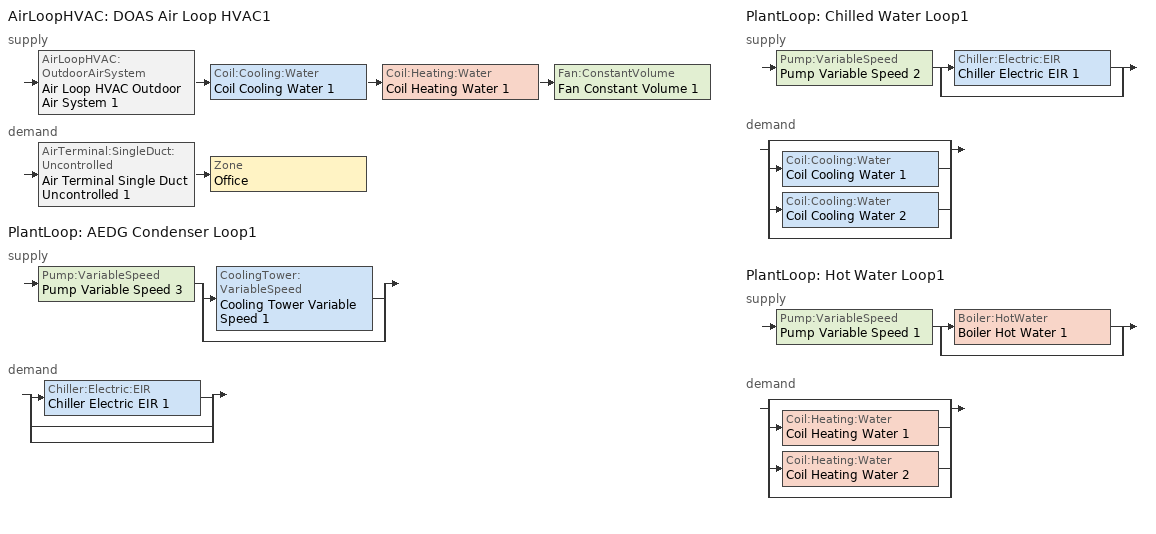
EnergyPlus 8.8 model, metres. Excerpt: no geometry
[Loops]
AirLoopHVAC 'DOAS Air Loop HVAC1'
 supply: AirLoopHVAC:OutdoorAirSystem 'Air Loop HVAC Outdoor Air System 1' > Coil:Cooling:Water 'Coil Cooling Water 1' > Coil:Heating:Water 'Coil Heating Water 1' > Fan:ConstantVolume 'Fan Constant Volume 1'
 demand: AirTerminal:SingleDuct:Uncontrolled 'Air Terminal Single Duct Uncontrolled 1' > Zone 'Office'
PlantLoop 'AEDG Condenser Loop1'
 supply: Pump:VariableSpeed 'Pump Variable Speed 3' > split
  | CoolingTower:VariableSpeed 'Cooling Tower Variable Speed 1'
  | bypass
 demand: split
  | Chiller:Electric:EIR 'Chiller Electric EIR 1'
  | bypass
  | bypass
PlantLoop 'Chilled Water Loop1'
 supply: Pump:VariableSpeed 'Pump Variable Speed 2' > split
  | Chiller:Electric:EIR 'Chiller Electric EIR 1'
  | bypass
 demand: split
  | bypass
  | Coil:Cooling:Water 'Coil Cooling Water 1'
  | Coil:Cooling:Water 'Coil Cooling Water 2'
  | bypass
PlantLoop 'Hot Water Loop1'
 supply: Pump:VariableSpeed 'Pump Variable Speed 1' > split
  | Boiler:HotWater 'Boiler Hot Water 1'
  | bypass
 demand: split
  | bypass
  | Coil:Heating:Water 'Coil Heating Water 1'
  | Coil:Heating:Water 'Coil Heating Water 2'
  | bypass
[Building]
Building 1: North Axis {deg}=0; Terrain=City; Solar Distribution=FullInteriorAndExteriorWithReflections
[Site:Location]
Boston Logan IntL Arpt	USA: Latitude {deg}=42.37; Longitude {deg}=-71.02; Time Zone {hr}=-5; Elevation {m}=6
[SizingPeriod:DesignDay] Day of Month=21; Dry-Bulb Temperature Range Modifier Type=DefaultMultipliers; Barometric Pressure {Pa}=101253; Rain Indicator=No; Snow Indicator=No; Daylight Saving Time Indicator=No
Name | Month | Day Type | Maximum Dry-Bulb Temperature {C} | Daily Dry-Bulb Temperature Range {deltaC} | Humidity Condition Type | Wetbulb or DewPoint at Maximum Dry-Bulb {C} | Wind Speed {m/s} | Wind Direction {deg} | Solar Model Indicator | ASHRAE Clear Sky Optical Depth for Beam Irradiance (taub) | ASHRAE Clear Sky Optical Depth for Diffuse Irradiance (taud) | Enthalpy at Maximum Dry-Bulb {J/kg} | Sky Clearness
Boston Logan IntL Arpt Ann Clg .4% Condns DB=>MWB | 7 | SummerDesignDay | 32.7 | 8.4 | Wetbulb | 22.9 | 6.3 | 270 | ASHRAETau | 0.488 | 1.95
Boston Logan IntL Arpt Ann Clg .4% Condns DP=>MDB | 7 | SummerDesignDay | 27.3 | 8.4 | Dewpoint | 22.8 | 6.3 | 270 | ASHRAETau | 0.488 | 1.95
Boston Logan IntL Arpt Ann Clg .4% Condns Enth=>MDB | 7 | SummerDesignDay | 30.6 | 8.4 | Enthalpy |  | 6.3 | 270 | ASHRAETau | 0.488 | 1.95 | 74100
Boston Logan IntL Arpt Ann Clg .4% Condns WB=>MDB | 7 | SummerDesignDay | 30.2 | 8.4 | Wetbulb | 24.6 | 6.3 | 270 | ASHRAETau | 0.488 | 1.95
Boston Logan IntL Arpt Ann Htg 99.6% Condns DB | 1 | WinterDesignDay | -13.6 | 0 | Wetbulb | -13.6 | 7.2 | 320 | ASHRAEClearSky |  |  |  | 0
Boston Logan IntL Arpt Ann Htg Wind 99.6% Condns WS=>MCDB | 1 | WinterDesignDay | 2.1 | 0 | Wetbulb | 2.1 | 14.1 | 320 | ASHRAEClearSky |  |  |  | 0
Boston Logan IntL Arpt Ann Hum_n 99.6% Condns DP=>MCDB | 1 | WinterDesignDay | -12 | 0 | Dewpoint | -24.4 | 7.2 | 320 | ASHRAEClearSky |  |  |  | 0
[Zone]
Office
[ZoneControl:Thermostat]
Office Thermostat: Zone or ZoneList=Office; Control Type Schedule=Office Thermostat Schedule; Control Object Type 1=ThermostatSetpoint:DualSetpoint; Control Name 1=dualSetPtThermostatOffice
[ThermostatSetpoint:DualSetpoint]
dualSetPtThermostatOffice: Heating Setpoint Temperature Schedule=MEDIUM OFFICE HTGSETP SETBK 21.0 SETPT 21.0; Cooling Setpoint Temperature Schedule=MEDIUM OFFICE CLGSETP SETBK 24.0 SETPT 24.0
[AirTerminal:SingleDuct:Uncontrolled]
Air Terminal Single Duct Uncontrolled 1: Availability Schedule=Always On Discrete; Maximum Air Flow Rate {m3/s}=AutoSize
[Fan:OnOff]
Fan On Off 1: Availability Schedule=Always On Discrete; Fan Total Efficiency=0.5; Pressure Rise {Pa}=75; Maximum Flow Rate {m3/s}=Autosize; Motor Efficiency=0.9; Motor In Airstream Fraction=1; Fan Power Ratio Function of Speed Ratio Curve=Fan On Off Power Curve; Fan Efficiency Ratio Function of Speed Ratio Curve=Fan On Off Efficiency Curve
[Coil:Cooling:Water] Availability Schedule=Always On Discrete; Design Water Flow Rate {m3/s}=Autosize; Design Air Flow Rate {m3/s}=Autosize; Design Inlet Water Temperature {C}=Autosize; Design Inlet Air Temperature {C}=Autosize; Design Outlet Air Temperature {C}=Autosize; Design Inlet Air Humidity Ratio {kgWater/kgDryAir}=Autosize; Design Outlet Air Humidity Ratio {kgWater/kgDryAir}=Autosize; Type of Analysis=SimpleAnalysis; Heat Exchanger Configuration=CrossFlow
Coil Cooling Water 2; Coil Cooling Water 1
[Coil:Heating:Water] Availability Schedule=Always On Discrete; U-Factor Times Area Value {W/K}=Autosize; Maximum Water Flow Rate {m3/s}=Autosize; Performance Input Method=UFactorTimesAreaAndDesignWaterFlowRate; Rated Capacity {W}=Autosize; Rated Inlet Water Temperature {C}=82.2; Rated Inlet Air Temperature {C}=16.6; Rated Outlet Water Temperature {C}=71.1; Rated Outlet Air Temperature {C}=32.2; Rated Ratio for Air and Water Convection=0.5
Coil Heating Water 2; Coil Heating Water 1
[ZoneHVAC:FourPipeFanCoil]
Zone HVAC Four Pipe Fan Coil 1: Availability Schedule=Always On Discrete; Capacity Control Method=CyclingFan; Maximum Supply Air Flow Rate {m3/s}=Autosize; Maximum Outdoor Air Flow Rate {m3/s}=0; Supply Air Fan=Fan On Off 1; Cooling Coil=Coil Cooling Water 2; Maximum Cold Water Flow Rate {m3/s}=Autosize; Heating Coil=Coil Heating Water 2; Maximum Hot Water Flow Rate {m3/s}=Autosize; Minimum Supply Air Temperature in Cooling Mode {C}=Autosize; Maximum Supply Air Temperature in Heating Mode {C}=Autosize
[Zone equipment]
Office: Air Terminal Single Duct Uncontrolled 1, Zone HVAC Four Pipe Fan Coil 1
[Sizing:Zone]
Office: Zone Cooling Design Supply Air Temperature Input Method=SupplyAirTemperature; Zone Cooling Design Supply Air Temperature {C}=14; Zone Cooling Design Supply Air Temperature Difference {deltaC}=11.11; Zone Heating Design Supply Air Temperature Input Method=SupplyAirTemperature; Zone Heating Design Supply Air Temperature {C}=40; Zone Heating Design Supply Air Temperature Difference {deltaC}=11.11; Zone Cooling Design Supply Air Humidity Ratio {kgWater/kgDryAir}=0.0085; Zone Heating Design Supply Air Humidity Ratio {kgWater/kgDryAir}=0.008; Design Specification Outdoor Air Object=Office_DSOA; Cooling Design Air Flow Method=DesignDay; Cooling Design Air Flow Rate {m3/s}=0; Cooling Minimum Air Flow per Zone Floor Area {m3/s-m2}=0.000762; Cooling Minimum Air Flow {m3/s}=0; Cooling Minimum Air Flow Fraction=0; Heating Design Air Flow Method=DesignDay; Heating Design Air Flow Rate {m3/s}=0; Heating Maximum Air Flow per Zone Floor Area {m3/s-m2}=0.002032; Heating Maximum Air Flow {m3/s}=0.141576; Heating Maximum Air Flow Fraction=0.3; Design Specification Zone Air Distribution Object=Office Design Spec Zone Air Dist; Account for Dedicated Outdoor Air System=No
[DesignSpecification:ZoneAirDistribution]
Office Design Spec Zone Air Dist: Zone Air Distribution Effectiveness in Cooling Mode=1; Zone Air Distribution Effectiveness in Heating Mode=1
[Controller:MechanicalVentilation]
Controller Mechanical Ventilation 1: Availability Schedule=Always On Discrete; Demand Controlled Ventilation=No; System Outdoor Air Method=ZoneSum; Zone Name 1=Office; Design Specification Outdoor Air Object Name 1=Office_DSOA; Design Specification Zone Air Distribution Object Name 1=Office Design Spec Zone Air Dist
[DesignSpecification:OutdoorAir]
Office_DSOA: Outdoor Air Method=Sum; Outdoor Air Flow per Person {m3/s-person}=0.0023595; Outdoor Air Flow per Zone Floor Area {m3/s-m2}=0.000304801; Outdoor Air Flow per Zone {m3/s}=0; Outdoor Air Flow Air Changes per Hour {1/hr}=0
[AirLoopHVAC]
DOAS Air Loop HVAC1: Design Supply Air Flow Rate {m3/s}=AutoSize
[Sizing:System]
DOAS Air Loop HVAC1: Type of Load to Size On=VentilationRequirement; Design Outdoor Air Flow Rate {m3/s}=Autosize; Central Heating Maximum System Air Flow Ratio=1; Preheat Design Temperature {C}=7; Preheat Design Humidity Ratio {kgWater/kgDryAir}=0.008; Precool Design Temperature {C}=12.8; Precool Design Humidity Ratio {kgWater/kgDryAir}=0.008; Central Cooling Design Supply Air Temperature {C}=12.8; Central Heating Design Supply Air Temperature {C}=40; Type of Zone Sum to Use=NonCoincident; 100% Outdoor Air in Cooling=Yes; 100% Outdoor Air in Heating=Yes; Central Cooling Design Supply Air Humidity Ratio {kgWater/kgDryAir}=0.0085; Central Heating Design Supply Air Humidity Ratio {kgWater/kgDryAir}=0.008; Cooling Supply Air Flow Rate Method=DesignDay; Cooling Supply Air Flow Rate {m3/s}=0; Cooling Supply Air Flow Rate Per Floor Area {m3/s-m2}=0.00996765; Cooling Fraction of Autosized Cooling Supply Air Flow Rate=1; Cooling Supply Air Flow Rate Per Unit Cooling Capacity {m3/s-W}=3.94755e-05; Heating Supply Air Flow Rate Method=DesignDay; Heating Supply Air Flow Rate {m3/s}=0; Heating Supply Air Flow Rate Per Floor Area {m3/s-m2}=0.00996765; Heating Fraction of Autosized Heating Supply Air Flow Rate=1; Heating Fraction of Autosized Cooling Supply Air Flow Rate=1; Heating Supply Air Flow Rate Per Unit Heating Capacity {m3/s-W}=3.15882e-05; System Outdoor Air Method=ZoneSum; Zone Maximum Outdoor Air Fraction=1; Cooling Design Capacity Method=CoolingDesignCapacity; Cooling Design Capacity {W}=Autosize; Cooling Design Capacity Per Floor Area {W/m2}=234.7; Fraction of Autosized Cooling Design Capacity=1; Heating Design Capacity Method=HeatingDesignCapacity; Heating Design Capacity {W}=Autosize; Heating Design Capacity Per Floor Area {W/m2}=157; Fraction of Autosized Heating Design Capacity=1; Central Cooling Capacity Control Method=OnOff
[Controller:WaterCoil] Control Variable=Temperature; Actuator Variable=Flow; Controller Convergence Tolerance {deltaC}=Autosize; Maximum Actuated Flow {m3/s}=Autosize; Minimum Actuated Flow {m3/s}=0
Name | Action
Controller Water Coil 2 | Reverse
Controller Water Coil 1 | Normal
[AvailabilityManager:Scheduled] Schedule=Always On Discrete
DOAS Air Loop HVAC1 Availability Manager; Air Loop HVAC Outdoor Air System 1 Availability Manager
[Controller:OutdoorAir]
Controller Outdoor Air 1: Minimum Outdoor Air Flow Rate {m3/s}=Autosize; Maximum Outdoor Air Flow Rate {m3/s}=Autosize; Economizer Control Type=NoEconomizer; Economizer Control Action Type=ModulateFlow; Economizer Maximum Limit Dry-Bulb Temperature {C}=28; Economizer Maximum Limit Enthalpy {J/kg}=64000; Economizer Minimum Limit Dry-Bulb Temperature {C}=-100; Lockout Type=NoLockout; Minimum Limit Type=FixedMinimum; Minimum Fraction of Outdoor Air Schedule=Always On Discrete; Maximum Fraction of Outdoor Air Schedule=Always On Discrete; Mechanical Ventilation Controller=Controller Mechanical Ventilation 1; High Humidity Control=No; Control High Indoor Humidity Based on Outdoor Humidity Ratio=Yes; Heat Recovery Bypass Control Type=BypassWhenOAFlowGreaterThanMinimum
[HeatExchanger:AirToAir:SensibleAndLatent]
Heat Exchanger Air To Air Sensible And Latent 1: Availability Schedule=Always On Discrete; Nominal Supply Air Flow Rate {m3/s}=Autosize; Sensible Effectiveness at 100% Heating Air Flow=0.76; Latent Effectiveness at 100% Heating Air Flow=0.68; Sensible Effectiveness at 75% Heating Air Flow=0.81; Latent Effectiveness at 75% Heating Air Flow=0.73; Sensible Effectiveness at 100% Cooling Air Flow=0.76; Latent Effectiveness at 100% Cooling Air Flow=0.68; Sensible Effectiveness at 75% Cooling Air Flow=0.81; Latent Effectiveness at 75% Cooling Air Flow=0.73; Nominal Electric Power {W}=0; Supply Air Outlet Temperature Control=Yes; Heat Exchanger Type=Plate; Frost Control Type=ExhaustOnly; Threshold Temperature {C}=-12.2; Initial Defrost Time Fraction=0.167; Rate of Defrost Time Fraction Increase {1/K}=0.024; Economizer Lockout=No
[SetpointManager:MixedAir] Control Variable=Temperature
Node 61 OS Default SPM; Node 59 OS Default SPM; Node 56 OS Default SPM; Node 53 OS Default SPM
[Fan:ConstantVolume]
Fan Constant Volume 1: Availability Schedule=Always On Discrete; Fan Total Efficiency=0.6; Pressure Rise {Pa}=500; Maximum Flow Rate {m3/s}=AutoSize; Motor Efficiency=0.9; Motor In Airstream Fraction=1
[SetpointManager:Scheduled] Control Variable=Temperature
Name | Schedule
Setpoint Manager Scheduled 3 | DOAS_Temperature_Setpoint1
Setpoint Manager Scheduled 2 | Chilled_Water_Temperature1
Setpoint Manager Scheduled 1 | Hot_Water_Temperature1
[PlantLoop] Fluid Type=Water; Maximum Loop Flow Rate {m3/s}=Autosize; Minimum Loop Flow Rate {m3/s}=0; Plant Loop Volume {m3}=Autocalculate; Load Distribution Scheme=Optimal; Plant Loop Demand Calculation Scheme=SingleSetpoint
Name | Plant Equipment Operation Scheme | Maximum Loop Temperature {C} | Minimum Loop Temperature {C}
AEDG Condenser Loop1 | AEDG Condenser Loop1 Operation Schemes | 80 | 5
Chilled Water Loop1 | Chilled Water Loop1 Operation Schemes | 98 | 1
Hot Water Loop1 | Hot Water Loop1 Operation Schemes | 100 | 0
[Sizing:Plant] Sizing Option=NonCoincident; Zone Timesteps in Averaging Window=1; Coincident Sizing Factor Mode=None
Name | Loop Type | Design Loop Exit Temperature {C} | Loop Design Temperature Difference {deltaC}
AEDG Condenser Loop1 | Condenser | 29.4 | 5.6
Chilled Water Loop1 | Cooling | 6.7 | 6.7
Hot Water Loop1 | Heating | 82 | 11
[Pump:VariableSpeed] Design Maximum Flow Rate {m3/s}=Autosize; Design Power Consumption {W}=Autosize; Motor Efficiency=0.9; Fraction of Motor Inefficiencies to Fluid Stream=0; Coefficient 1 of the Part Load Performance Curve=0; Coefficient 2 of the Part Load Performance Curve=0.0216; Coefficient 3 of the Part Load Performance Curve=-0.0325; Coefficient 4 of the Part Load Performance Curve=1.0095; Design Minimum Flow Rate {m3/s}=0; Pump Control Type=Intermittent; Skin Loss Radiative Fraction=0.5; Design Power Sizing Method=PowerPerFlowPerPressure; Design Electric Power per Unit Flow Rate {W/(m3/s)}=348701.1; Design Shaft Power per Unit Flow Rate per Unit Head=1.28205; Design Minimum Flow Rate Fraction=0
Name | Design Pump Head {Pa}
Pump Variable Speed 3 | 134508
Pump Variable Speed 2; Pump Variable Speed 1 | 119563
[CoolingTower:VariableSpeed]
Cooling Tower Variable Speed 1: Model Type=CoolToolsCrossFlow; Design Inlet Air Wet-Bulb Temperature {C}=25.5556; Design Approach Temperature {deltaC}=3.8889; Design Range Temperature {deltaC}=5.5556; Design Water Flow Rate {m3/s}=Autosize; Design Air Flow Rate {m3/s}=Autosize; Design Fan Power {W}=Autosize; Fan Power Ratio Function of Air Flow Rate Ratio Curve=Cooling Tower Variable Speed 1 Fan Power Ratio Curve; Minimum Air Flow Rate Ratio=0.2; Fraction of Tower Capacity in Free Convection Regime=0.125; Basin Heater Capacity {W/K}=0; Basin Heater Setpoint Temperature {C}=2; Evaporation Loss Mode=SaturatedExit; Evaporation Loss Factor {percent/K}=0.2; Drift Loss Percent {percent}=0.008; Blowdown Calculation Mode=ConcentrationRatio; Blowdown Concentration Ratio=3; Sizing Factor=1
[SetpointManager:FollowOutdoorAirTemperature]
Setpoint Manager Follow Outdoor Air Temperature 1: Control Variable=Temperature; Reference Temperature Type=OutdoorAirWetBulb; Offset Temperature Difference {deltaC}=0; Maximum Setpoint Temperature {C}=80; Minimum Setpoint Temperature {C}=5
[Chiller:Electric:EIR]
Chiller Electric EIR 1: Reference Capacity {W}=Autosize; Reference COP {W/W}=5.5; Reference Leaving Chilled Water Temperature {C}=6.67; Reference Entering Condenser Fluid Temperature {C}=29.4; Reference Chilled Water Flow Rate {m3/s}=Autosize; Reference Condenser Fluid Flow Rate {m3/s}=Autosize; Cooling Capacity Function of Temperature Curve=Curve Biquadratic 1; Electric Input to Cooling Output Ratio Function of Temperature Curve=Curve Biquadratic 2; Electric Input to Cooling Output Ratio Function of Part Load Ratio Curve=Curve Quadratic 1; Minimum Part Load Ratio=0.1; Maximum Part Load Ratio=1; Optimum Part Load Ratio=1; Minimum Unloading Ratio=0.2; Condenser Type=WaterCooled; Condenser Fan Power Ratio {W/W}=0; Fraction of Compressor Electric Consumption Rejected by Condenser=1; Leaving Chilled Water Lower Temperature Limit {C}=2; Chiller Flow Mode=ConstantFlow; Sizing Factor=1
[PlantEquipmentOperationSchemes] Control Scheme Schedule Name 1=Always On Discrete
Name | Control Scheme Object Type 1 | Control Scheme Name 1
AEDG Condenser Loop1 Operation Schemes | PlantEquipmentOperation:CoolingLoad | AEDG Condenser Loop1 Cooling Operation Scheme
Chilled Water Loop1 Operation Schemes | PlantEquipmentOperation:CoolingLoad | Chilled Water Loop1 Cooling Operation Scheme
Hot Water Loop1 Operation Schemes | PlantEquipmentOperation:HeatingLoad | Hot Water Loop1 Heating Operation Scheme
[PlantEquipmentOperation:CoolingLoad] Load Range Lower Limit 1 {W}=0; Load Range Upper Limit 1 {W}=1000000000
Name | Range Equipment List Name 1
AEDG Condenser Loop1 Cooling Operation Scheme | AEDG Condenser Loop1 Cooling Equipment List
Chilled Water Loop1 Cooling Operation Scheme | Chilled Water Loop1 Cooling Equipment List
[PlantEquipmentList]
AEDG Condenser Loop1 Cooling Equipment List: CoolingTower:VariableSpeed, Cooling Tower Variable Speed 1
Chilled Water Loop1 Cooling Equipment List: Chiller:Electric:EIR, Chiller Electric EIR 1
Hot Water Loop1 Heating Equipment List: Boiler:HotWater, Boiler Hot Water 1
[Boiler:HotWater]
Boiler Hot Water 1: Fuel Type=NaturalGas; Nominal Capacity {W}=Autosize; Nominal Thermal Efficiency=0.9; Efficiency Curve Temperature Evaluation Variable=LeavingBoiler; Normalized Boiler Efficiency Curve=Boiler Efficiency1; Design Water Outlet Temperature {C}=82; Design Water Flow Rate {m3/s}=Autosize; Minimum Part Load Ratio=0; Maximum Part Load Ratio=1; Optimum Part Load Ratio=1; Water Outlet Upper Temperature Limit {C}=99; Boiler Flow Mode=ConstantFlow; Parasitic Electric Load {W}=0; Sizing Factor=1
[PlantEquipmentOperation:HeatingLoad]
Hot Water Loop1 Heating Operation Scheme: Load Range Lower Limit 1 {W}=0; Load Range Upper Limit 1 {W}=1000000000; Range Equipment List Name 1=Hot Water Loop1 Heating Equipment List
[Schedule:Compact]
Office Thermostat Schedule: Through: 12/31, For: AllDays, Until: 24:00, 4
[Schedule:Year]
MEDIUM OFFICE HTGSETP SETBK 21.0 SETPT 21.0: SETBK 21.0 SETPT 21.0  {8D0A30B1-EB70-430A-970C-31578940E1FE}, 1, 1, 1, 3, SETBK 21.0 SETPT 21.0  {2C3DCBC0-467E-4DBB-9EE3-8C3FD5C9B392}, 1, 4, 12, 31
MEDIUM OFFICE CLGSETP SETBK 24.0 SETPT 24.0: SETBK 24.0 SETPT 24.0  {E1E66C11-DA69-44AF-88DA-C8D362DFB0F1}, 1, 1, 1, 3, SETBK 24.0 SETPT 24.0  {E0AF72EE-DC85-45E1-8656-1C98AAAE5374}, 1, 4, 12, 31
Chilled_Water_Temperature1: Schedule:Week:Daily {ae9e2f25-c18c-4467-8eb4-569b4d715fc6}, 1, 1, 12, 31
DOAS_Temperature_Setpoint1: Schedule:Week:Daily {80b61d60-d82e-4060-9c9b-6a3d7d01059b}, 1, 1, 12, 31
Hot_Water_Temperature1: Schedule:Week:Daily {48c0149f-0860-4953-aac9-c7e89cd89739}, 1, 1, 12, 31
[Schedule:Week:Daily]
SETBK 21.0 SETPT 21.0  {8D0A30B1-EB70-430A-970C-31578940E1FE}: MEDIUM OFFICE HTGSETP DEFAULT SCHEDULESETBK 21.0 SETPT 21.0, MEDIUM OFFICE HTGSETP DEFAULT SCHEDULESETBK 21.0 SETPT 21.0, MEDIUM OFFICE HTGSETP DEFAULT SCHEDULESETBK 21.0 SETPT 21.0, MEDIUM OFFICE HTGSETP DEFAULT SCHEDULESETBK 21.0 SETPT 21.0, MEDIUM OFFICE HTGSETP DEFAULT SCHEDULESETBK 21.0 SETPT 21.0, MEDIUM OFFICE HTGSETP DEFAULT SCHEDULESETBK 21.0 SETPT 21.0, MEDIUM OFFICE HTGSETP RULE 2 DAY SCHEDULESETBK 21.0 SETPT 21.0, MEDIUM OFFICE HTGSETP DEFAULT SCHEDULESETBK 21.0 SETPT 21.0, MEDIUM OFFICE HTGSETP SUMMER DESIGN DAYSETPT 21.0, MEDIUM OFFICE HTGSETP WINTER DESIGN DAYSETPT 21.0, MEDIUM OFFICE HTGSETP DEFAULT SCHEDULESETBK 21.0 SETPT 21.0, MEDIUM OFFICE HTGSETP DEFAULT SCHEDULESETBK 21.0 SETPT 21.0
SETBK 21.0 SETPT 21.0  {2C3DCBC0-467E-4DBB-9EE3-8C3FD5C9B392}: MEDIUM OFFICE HTGSETP RULE 1 DAY SCHEDULESETPT 21.0, MEDIUM OFFICE HTGSETP DEFAULT SCHEDULESETBK 21.0 SETPT 21.0, MEDIUM OFFICE HTGSETP DEFAULT SCHEDULESETBK 21.0 SETPT 21.0, MEDIUM OFFICE HTGSETP DEFAULT SCHEDULESETBK 21.0 SETPT 21.0, MEDIUM OFFICE HTGSETP DEFAULT SCHEDULESETBK 21.0 SETPT 21.0, MEDIUM OFFICE HTGSETP DEFAULT SCHEDULESETBK 21.0 SETPT 21.0, MEDIUM OFFICE HTGSETP RULE 2 DAY SCHEDULESETBK 21.0 SETPT 21.0, MEDIUM OFFICE HTGSETP DEFAULT SCHEDULESETBK 21.0 SETPT 21.0, MEDIUM OFFICE HTGSETP SUMMER DESIGN DAYSETPT 21.0, MEDIUM OFFICE HTGSETP WINTER DESIGN DAYSETPT 21.0, MEDIUM OFFICE HTGSETP DEFAULT SCHEDULESETBK 21.0 SETPT 21.0, MEDIUM OFFICE HTGSETP DEFAULT SCHEDULESETBK 21.0 SETPT 21.0
SETBK 24.0 SETPT 24.0  {E1E66C11-DA69-44AF-88DA-C8D362DFB0F1}: MEDIUM OFFICE CLGSETP DEFAULT SCHEDULESETBK 24.0 SETPT 24.0, MEDIUM OFFICE CLGSETP DEFAULT SCHEDULESETBK 24.0 SETPT 24.0, MEDIUM OFFICE CLGSETP DEFAULT SCHEDULESETBK 24.0 SETPT 24.0, MEDIUM OFFICE CLGSETP DEFAULT SCHEDULESETBK 24.0 SETPT 24.0, MEDIUM OFFICE CLGSETP DEFAULT SCHEDULESETBK 24.0 SETPT 24.0, MEDIUM OFFICE CLGSETP DEFAULT SCHEDULESETBK 24.0 SETPT 24.0, MEDIUM OFFICE CLGSETP RULE 2 DAY SCHEDULESETBK 24.0 SETPT 24.0, MEDIUM OFFICE CLGSETP DEFAULT SCHEDULESETBK 24.0 SETPT 24.0, MEDIUM OFFICE CLGSETP SUMMER DESIGN DAYSETBK 24.0 SETPT 24.0, MEDIUM OFFICE CLGSETP WINTER DESIGN DAYSETPT 24.0, MEDIUM OFFICE CLGSETP DEFAULT SCHEDULESETBK 24.0 SETPT 24.0, MEDIUM OFFICE CLGSETP DEFAULT SCHEDULESETBK 24.0 SETPT 24.0
SETBK 24.0 SETPT 24.0  {E0AF72EE-DC85-45E1-8656-1C98AAAE5374}: MEDIUM OFFICE CLGSETP RULE 1 DAY SCHEDULESETPT 24.0, MEDIUM OFFICE CLGSETP DEFAULT SCHEDULESETBK 24.0 SETPT 24.0, MEDIUM OFFICE CLGSETP DEFAULT SCHEDULESETBK 24.0 SETPT 24.0, MEDIUM OFFICE CLGSETP DEFAULT SCHEDULESETBK 24.0 SETPT 24.0, MEDIUM OFFICE CLGSETP DEFAULT SCHEDULESETBK 24.0 SETPT 24.0, MEDIUM OFFICE CLGSETP DEFAULT SCHEDULESETBK 24.0 SETPT 24.0, MEDIUM OFFICE CLGSETP RULE 2 DAY SCHEDULESETBK 24.0 SETPT 24.0, MEDIUM OFFICE CLGSETP DEFAULT SCHEDULESETBK 24.0 SETPT 24.0, MEDIUM OFFICE CLGSETP SUMMER DESIGN DAYSETBK 24.0 SETPT 24.0, MEDIUM OFFICE CLGSETP WINTER DESIGN DAYSETPT 24.0, MEDIUM OFFICE CLGSETP DEFAULT SCHEDULESETBK 24.0 SETPT 24.0, MEDIUM OFFICE CLGSETP DEFAULT SCHEDULESETBK 24.0 SETPT 24.0
Schedule:Week:Daily {ae9e2f25-c18c-4467-8eb4-569b4d715fc6}: Chilled_Water_Temperature_Default1, Chilled_Water_Temperature_Default1, Chilled_Water_Temperature_Default1, Chilled_Water_Temperature_Default1, Chilled_Water_Temperature_Default1, Chilled_Water_Temperature_Default1, Chilled_Water_Temperature_Default1, Chilled_Water_Temperature_Default1, Chilled_Water_Temperature_Default1, Chilled_Water_Temperature_Default1, Chilled_Water_Temperature_Default1, Chilled_Water_Temperature_Default1
Schedule:Week:Daily {80b61d60-d82e-4060-9c9b-6a3d7d01059b}: DOAS_Temperature_Setpoint_Default1, DOAS_Temperature_Setpoint_Default1, DOAS_Temperature_Setpoint_Default1, DOAS_Temperature_Setpoint_Default1, DOAS_Temperature_Setpoint_Default1, DOAS_Temperature_Setpoint_Default1, DOAS_Temperature_Setpoint_Default1, DOAS_Temperature_Setpoint_Default1, DOAS_Temperature_Setpoint_Default1, DOAS_Temperature_Setpoint_Default1, DOAS_Temperature_Setpoint_Default1, DOAS_Temperature_Setpoint_Default1
Schedule:Week:Daily {48c0149f-0860-4953-aac9-c7e89cd89739}: Hot_Water_Temperature_Default1, Hot_Water_Temperature_Default1, Hot_Water_Temperature_Default1, Hot_Water_Temperature_Default1, Hot_Water_Temperature_Default1, Hot_Water_Temperature_Default1, Hot_Water_Temperature_Default1, Hot_Water_Temperature_Default1, Hot_Water_Temperature_Default1, Hot_Water_Temperature_Default1, Hot_Water_Temperature_Default1, Hot_Water_Temperature_Default1
[Schedule:Day:Interval]
MEDIUM OFFICE HTGSETP DEFAULT SCHEDULESETBK 21.0 SETPT 21.0: No, 06:00, 21, 22:00, 21, 24:00, 21
MEDIUM OFFICE HTGSETP RULE 2 DAY SCHEDULESETBK 21.0 SETPT 21.0: No, 06:00, 21, 18:00, 21, 24:00, 21
MEDIUM OFFICE HTGSETP SUMMER DESIGN DAYSETPT 21.0; MEDIUM OFFICE HTGSETP WINTER DESIGN DAYSETPT 21.0; MEDIUM OFFICE HTGSETP RULE 1 DAY SCHEDULESETPT 21.0: No, 24:00, 21
MEDIUM OFFICE CLGSETP DEFAULT SCHEDULESETBK 24.0 SETPT 24.0; MEDIUM OFFICE CLGSETP SUMMER DESIGN DAYSETBK 24.0 SETPT 24.0: No, 06:00, 24, 22:00, 24, 24:00, 24
MEDIUM OFFICE CLGSETP RULE 2 DAY SCHEDULESETBK 24.0 SETPT 24.0: No, 06:00, 24, 18:00, 24, 24:00, 24
MEDIUM OFFICE CLGSETP WINTER DESIGN DAYSETPT 24.0; MEDIUM OFFICE CLGSETP RULE 1 DAY SCHEDULESETPT 24.0: No, 24:00, 24
Chilled_Water_Temperature_Default1: No, 24:00, 6.7
DOAS_Temperature_Setpoint_Default1: No, 24:00, 20
Hot_Water_Temperature_Default1: No, 24:00, 67
[Schedule:Constant]
Always On Discrete: Hourly Value=1
[Curve:Exponent]
Fan On Off Power Curve: Coefficient1 Constant=1; Coefficient2 Constant=0; Coefficient3 Constant=0; Minimum Value of x {BasedOnField A2}=0; Maximum Value of x {BasedOnField A2}=1
[Curve:Cubic] Maximum Value of x {BasedOnField A2}=1
Name | Coefficient1 Constant | Coefficient2 x | Coefficient3 x**2 | Coefficient4 x**3 | Minimum Value of x {BasedOnField A2}
Fan On Off Efficiency Curve | 1 | 0 | 0 | 0 | 0
Cooling Tower Variable Speed 1 Fan Power Ratio Curve | -0.0093 | 0.0512 | -0.0838 | 1.0419 | 0.15
[Curve:Biquadratic] Minimum Value of x {BasedOnField A2}=0; Minimum Value of y {BasedOnField A3}=0
Name | Coefficient1 Constant | Coefficient2 x | Coefficient3 x**2 | Coefficient4 y | Coefficient5 y**2 | Coefficient6 x*y | Maximum Value of x {BasedOnField A2} | Maximum Value of y {BasedOnField A3}
Curve Biquadratic 1 | 1.07 | 0.0429 | 0.000417 | -0.0081 | -4.02e-05 | -0.000386 | 20 | 50
Curve Biquadratic 2 | 0.468 | -0.0138 | 0.000698 | 0.0109 | 0.000462 | -0.000682 | 20 | 50
Boiler Efficiency1 | 1 | 0 | 0 | 0 | 0 | 0 | 1 | 1
[Curve:Quadratic]
Curve Quadratic 1: Coefficient1 Constant=0.141; Coefficient2 x=0.655; Coefficient3 x**2=0.203; Minimum Value of x {BasedOnField A2}=0; Maximum Value of x {BasedOnField A2}=1.2
